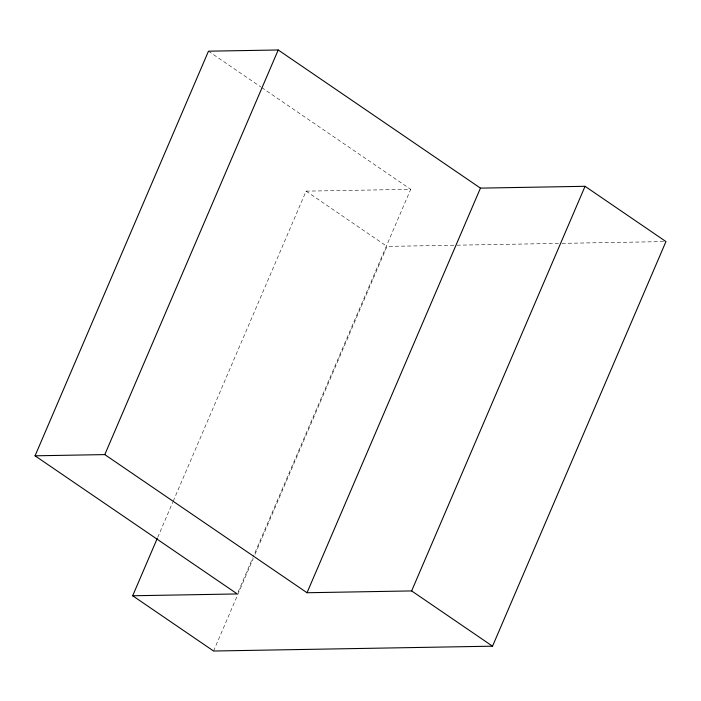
<?xml version="1.0" encoding="UTF-8"?>
<svg xmlns="http://www.w3.org/2000/svg" width="701" height="701" viewBox="0 0 701 701"><rect width="100%" height="100%" fill="white"/><g stroke="black" fill="none" stroke-linecap="round" stroke-linejoin="round"><path stroke-width="0.53" stroke-dasharray="3.5 2.63" d="M157.707 537.387L172.805 502.161M173.235 501.154L306.1 191.145L410.707 189.331L253.254 556.708M238.156 591.933L252.816 557.716M213.577 651.019L253.271 558.417M254.998 554.395L387.005 246.401L455.922 245.201M457.008 245.184L560.931 243.378M562.027 243.361L665.95 241.565M208.469 51.191L260.833 86.959M261.736 87.572L410.707 189.331M306.1 191.145L387.005 246.401"/><path stroke-width="1.05" d="M132.682 595.762L237.288 593.949L35.05 455.808L208.469 51.191L278.209 49.981L480.448 188.122L585.055 186.308L665.95 241.565L492.531 646.182L213.577 651.019L132.682 595.762L157.269 538.394M35.05 455.808L104.791 454.598L278.209 49.981M104.791 454.598L307.029 592.739L480.448 188.122M307.029 592.739L411.636 590.925L585.055 186.308M411.636 590.925L492.531 646.182"/></g></svg>
